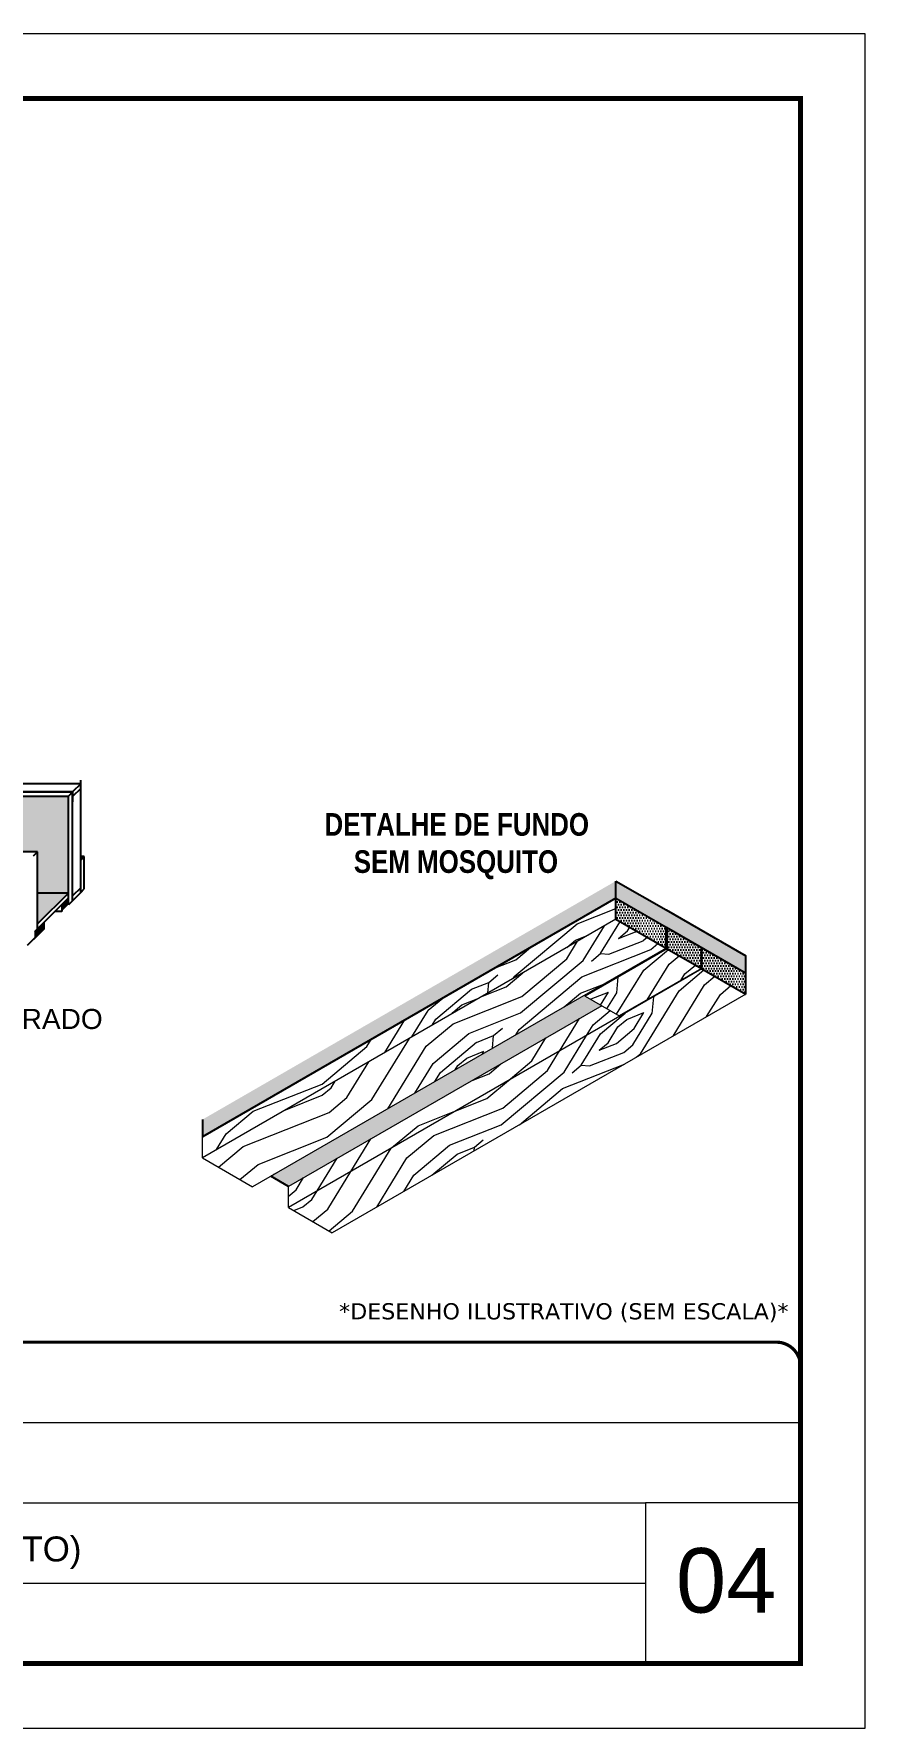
# Model space of a CAD drawing. Extents: x 1959 to 8212, y 239 to 4735.
# Drawn here: x 7684 to 8199, y 3685 to 4735 of the extents above; entities that cross this region are included whole.
import ezdxf
from ezdxf.enums import TextEntityAlignment as Align

# ---------------------------------------------------------------- set-up
doc = ezdxf.new("R2010")
doc.units = 0
doc.linetypes.add('CONTINUO', pattern=[0])
doc.linetypes.add('DASHED', pattern=[0.75, 0.5, -0.25])
for name, color, linetype, lineweight in [('CARIMBO', 255, 'Continuous', 9), ('Demarcação 1', 251, 'Continuous', 9), ('Folhas', 255, 'Continuous', 9), ('fundo', 100, 'Continuous', 9), ('Madeira', 126, 'Continuous', 18), ('SARRAFO DE PRESSAO', 251, 'DASHED', 9)]:
    doc.layers.add(name, color=color, linetype=linetype, lineweight=lineweight)
for name, color, linetype in [('HACHURA MADEIRAS', 1, 'Continuous'), ('material do compensado', 7, 'Continuous'), ('texto', 7, 'Continuous')]:
    doc.layers.add(name, color=color, linetype=linetype)
doc.styles.add('ARIAL', font='arial.ttf')
doc.styles.add('CESAR1', font='arial.ttf', dxfattribs={"oblique": 15})
doc.styles.add('ROMANC', font='techb___.ttf', dxfattribs={"height": 2.5})
doc.styles.add('stylellllll', font='verdana.ttf', dxfattribs={"height": 2})
pattern_1 = [(355, (-41620.4, 1337.66), (111.07494, 93.20294), [5.12645, -97.40264]), (85, (-41576.42, 1369.83), (-93.20294, 111.07494), [10.2529, -92.27619]), (40, (-41597.74, 1361.41), (8.936, 102.13894), [7.24881, -21.74642, 7.24881, -14.497615, 50.751904, -43.50449]), (40, (-41625.96, 1333), (8.936, 102.13894), [7.24983, -14.49967, 7.24983, -115.99871]), (40, (-41589.315, 1340.09), (8.936, 102.13894), [7.24983, -137.7482]), (40, (-41579.55, 1334.086), (8.936, 102.13894), [7.24983, -137.7482]), (40, (-41593.975, 1345.64), (8.936, 102.13894), [7.24983, -137.7482]), (40, (-41598.635, 1351.194), (8.936, 102.13894), [14.49967, -130.49838]), (40, (-41566.4, 1425.564), (8.936, 102.13894), [14.49967, -130.49838]), (40, (-41608.4, 1357.194), (8.936, 102.13894), [28.99933, -115.99871]), (40, (-41613.06, 1362.75), (8.936, 102.13894), [28.99933, -115.99871]), (40, (-41543.99, 1387.58), (8.936, 102.13894), [28.99933, -115.99871]), (40, (-41617.276, 1373.41), (8.936, 102.13894), [21.7497, -123.24834]), (40, (-41636.36, 1390.52), (8.936, 102.13894), [21.7497, -123.24834]), (40, (-41627.04, 1379.41), (8.936, 102.13894), [21.7497, -123.24834]), (40, (-41557.97, 1404.24), (8.936, 102.13894), [36.24951, -108.74853]), (40, (-41567.74, 1410.24), (8.936, 102.13894), [36.24951, -108.74853]), (40, (-41559.76, 1383.815), (8.936, 102.13894), [50.74931, -94.24873]), (21.56505, (-41609.296, 1346.98), (102.138945, -8.936), [11.4631, -217.79893]), (21.56505, (-41586.187, 1375.835), (102.138945, -8.936), [11.4631, -217.79893]), (21.56505, (-41592.19, 1366.07), (102.138945, -8.936), [11.4631, -217.79893]), (21.56505, (-41615.296, 1337.213), (102.138945, -8.936), [22.9262, -206.33583]), (21.56505, (-41590.847, 1381.39), (102.138945, -8.936), [34.3893, -194.87273]), (21.56505, (-41600.614, 1387.39), (102.138945, -8.936), [45.8524, -183.40963]), (21.56505, (-41610.38, 1393.39), (102.138945, -8.936), [45.8524, -183.40963]), (21.56505, (-41623.02, 1425.37), (102.138945, -8.936), [45.8524, -183.40963]), (21.56505, (-41623.915, 1415.16), (102.138945, -8.936), [57.3155, -171.94653]), (21.56505, (-41619.7, 1404.497), (102.138945, -8.936), [57.3155, -171.94653]), (58.43495, (-41587.528, 1360.514), (8.936, 102.138945), [11.4631, -217.79893]), (58.43495, (-41603.74, 1351.64), (8.936, 102.138945), [11.4631, -217.79893]), (58.43495, (-41620.403, 1337.66), (8.936, 102.138945), [22.9262, -206.33583]), (58.43495, (-41588.42, 1350.3), (8.936, 102.138945), [22.9262, -206.33583]), (58.43495, (-41631.064, 1333.447), (8.936, 102.138945), [34.3893, -194.87273]), (58.43495, (-41641.28, 1334.34), (8.936, 102.138945), [45.8524, -183.40963]), (58.43495, (-41548.906, 1331.405), (8.936, 102.138945), [45.8524, -183.40963]), (58.43495, (-41583.76, 1344.747), (8.936, 102.138945), [45.8524, -183.40963]), (58.43495, (-41564.227, 1332.745), (8.936, 102.138945), [57.3155, -171.94653]), (58.43495, (-41573.994, 1338.746), (8.936, 102.138945), [57.3155, -171.94653])]
pattern_2 = [(0, (-30727.8862, -6416.2912), (0.82275303, 1.645506056), [0, -1.645506056])]

# ---------------------------------------------------------------- blocks, each defined once
blk = doc.blocks.new('9999999999')
at = {"color": 30, "linetype": 'CONTINUO'}
for p, q in [((98564.6, 34379.6), (99584, 34379.6)), ((98564.6, 34329.8), (99488, 34329.8)), ((99584, 34329.8), (99488, 34329.8)), ((99488, 34329.8), (99488, 34230.2)), ((98564.6, 34280), (99488, 34280))]:
    blk.add_line(p, q, dxfattribs=at)
at = {"color": 30, "linetype": 'CONTINUO', "const_width": 2}
blk.add_lwpolyline([(99584, 34230.2), (99584, 34414.4, 0.414214), (99569, 34429.4), (98229, 34429.4, 0.414214), (98214, 34414.4), (98214, 34245.2, 0.414214), (98229, 34230.2), (99584, 34230.2)], format="xyb", dxfattribs=at)
at = {"layer": 'Folhas'}
blk.add_lwpolyline([(98139, 34190.2), (99624, 34190.2), (99624, 35240.2), (98139, 35240.2)], close=True, dxfattribs=at)
at = {"layer": 'Folhas', "color": 30, "const_width": 3}
blk.add_lwpolyline([(98214, 34230.2), (99584, 34230.2), (99584, 35200.2), (98214, 35200.2)], close=True, dxfattribs=at)
at = {"color": 7, "linetype": 'Continuous', "ltscale": 5, "style": 'ARIAL'}
blk.add_text('TIPO (7° AO 21° PAVIMENTO)', height=15.483, dxfattribs=at).set_placement((98837.7, 34293.5))

msp = doc.modelspace()

# ---------------------------------------------------------------- hatches: boundary and pattern name
at = {"linetype": 'ByBlock', "ltscale": 2}
msp.add_hatch(color=256, dxfattribs=at).paths.add_polyline_path([(7714.99, 4225.31), (7712.98, 4225.31), (7712.98, 4223.08)])
for points in [[(7705.36, 4195.52), (7705.36, 4199.72), (7701.14, 4195.52), (7701.14, 4191.33)], [(7690.2, 4184.68), (7684.22, 4178.74), (7684.22, 4174.55), (7690.2, 4180.48)]]:
    msp.add_hatch(color=256).paths.add_polyline_path(points)
at = {"layer": 'Demarcação 1'}
for points in [[(7273.65, 4206.35), (7295.58, 4228.29), (7686.15, 4228.29), (7686.15, 4202.66), (7705.36, 4202.66), (7705.36, 4262.82), (7273.65, 4262.82)], [(7686.15, 4202.66), (7686.15, 4183.61), (7705.36, 4202.66)]]:
    msp.add_hatch(color=256, dxfattribs=at).paths.add_polyline_path(points)
at = {"layer": 'fundo'}
h = msp.add_hatch(color=252, dxfattribs=at)
h.dxf.hatch_style = 1
h.paths.add_polyline_path([(7788.26, 4062.33), (7788.26, 4051.67), (8044.41, 4199.56), (8044.41, 4210.21)])
h = msp.add_hatch(color=252, dxfattribs=at)
h.dxf.hatch_style = 1
h.paths.add_polyline_path([(8075.48, 4192.27), (8044.41, 4210.21), (8044.41, 4199.56), (8075.48, 4181.62), (8124.82, 4153.13), (8124.82, 4163.79)])
h = msp.add_hatch(color=252, dxfattribs=at)
h.dxf.hatch_style = 1
h.paths.add_polyline_path([(8035.77, 4132.82), (8025.4, 4138.81), (8025.4, 4139.68), (7830.62, 4027.22), (7841.54, 4020.92)])
at = {"layer": 'HACHURA MADEIRAS'}
h = msp.add_hatch(dxfattribs=at)
h.set_pattern_fill('DOTS', scale=1.036539)
h.set_pattern_definition(pattern_2)
h.paths.add_polyline_path([(8075.48, 4168.59), (8075.48, 4181.62), (8044.41, 4199.56), (8044.41, 4186.54)])
h = msp.add_hatch(dxfattribs=at)
h.set_pattern_fill('DOTS', scale=1.036539)
h.set_pattern_definition(pattern_2)
h.paths.add_polyline_path([(8076.24, 4181.18), (8076.24, 4168.16), (8097.38, 4155.95), (8097.38, 4168.97)])
h = msp.add_hatch(dxfattribs=at)
h.set_pattern_fill('DOTS', scale=1.036539)
h.set_pattern_definition(pattern_2)
h.paths.add_polyline_path([(8097.68, 4168.8), (8097.68, 4155.78), (8124.82, 4140.11), (8124.82, 4153.13)])
at = {"layer": 'Madeira'}
h = msp.add_hatch(dxfattribs=at)
h.set_pattern_fill('PATRON00077', color=256, scale=102.529099, angle=355, pattern_type=2)
h.set_pattern_definition(pattern_1)
h.paths.add_polyline_path([(7788.26, 4051.67), (7788.26, 4038.65), (8044.41, 4186.54), (8044.41, 4199.56)])
h = msp.add_hatch(dxfattribs=at)
h.set_pattern_fill('PATRON00077', color=256, scale=102.529099, angle=355, pattern_type=2)
h.set_pattern_definition([(355, (-10517.89, -67902.91), (111.07494, 93.20294), [5.12645, -97.40264]), (85, (-10473.9, -67870.74), (-93.20294, 111.07494), [10.25291, -92.27619]), (40, (-10495.22, -67879.16), (8.936, 102.138945), [7.248807, -21.74642, 7.248807, -14.497615, 50.751904, -43.504487]), (40, (-10523.44, -67907.57), (8.936, 102.138945), [7.24983, -14.499665, 7.24983, -115.99871]), (40, (-10486.8, -67900.48), (8.936, 102.138945), [7.24983, -137.74821]), (40, (-10477.03, -67906.484), (8.936, 102.138945), [7.24983, -137.74821]), (40, (-10491.46, -67894.93), (8.936, 102.138945), [7.24983, -137.74821]), (40, (-10496.12, -67889.376), (8.936, 102.138945), [14.49967, -130.49838]), (40, (-10463.88, -67815.006), (8.936, 102.138945), [14.49967, -130.49838]), (40, (-10505.884, -67883.375), (8.936, 102.138945), [28.99933, -115.99871]), (40, (-10510.544, -67877.82), (8.936, 102.138945), [28.99933, -115.99871]), (40, (-10441.47, -67852.99), (8.936, 102.138945), [28.99933, -115.99871]), (40, (-10514.76, -67867.16), (8.936, 102.138945), [21.7497, -123.24834]), (40, (-10533.845, -67850.05), (8.936, 102.138945), [21.7497, -123.24834]), (40, (-10524.525, -67861.16), (8.936, 102.138945), [21.7497, -123.24834]), (40, (-10455.454, -67836.33), (8.936, 102.138945), [36.24951, -108.74853]), (40, (-10465.22, -67830.33), (8.936, 102.138945), [36.24951, -108.74853]), (40, (-10457.24, -67856.755), (8.936, 102.138945), [50.74931, -94.24873]), (21.56505, (-10506.78, -67893.59), (102.138945, -8.936), [11.4631, -217.79893]), (21.56505, (-10483.67, -67864.735), (102.138945, -8.936), [11.4631, -217.79893]), (21.56505, (-10489.67, -67874.5), (102.138945, -8.936), [11.4631, -217.79893]), (21.56505, (-10512.78, -67903.356), (102.138945, -8.936), [22.9262, -206.33583]), (21.56505, (-10488.33, -67859.18), (102.138945, -8.936), [34.3893, -194.87273]), (21.56505, (-10498.096, -67853.18), (102.138945, -8.936), [45.8524, -183.40963]), (21.56505, (-10507.864, -67847.18), (102.138945, -8.936), [45.8524, -183.40963]), (21.56505, (-10520.504, -67815.2), (102.138945, -8.936), [45.8524, -183.40963]), (21.56505, (-10521.397, -67825.41), (102.138945, -8.936), [57.31551, -171.94653]), (21.56505, (-10517.184, -67836.072), (102.138945, -8.936), [57.31551, -171.94653]), (58.43495, (-10485.01, -67880.056), (8.936, 102.138945), [11.4631, -217.79893]), (58.43495, (-10501.224, -67888.93), (8.936, 102.138945), [11.4631, -217.79893]), (58.43495, (-10517.885, -67902.91), (8.936, 102.138945), [22.9262, -206.33583]), (58.43495, (-10485.903, -67890.27), (8.936, 102.138945), [22.9262, -206.33583]), (58.43495, (-10528.546, -67907.123), (8.936, 102.138945), [34.3893, -194.87273]), (58.43495, (-10538.76, -67906.23), (8.936, 102.138945), [45.8524, -183.40963]), (58.43495, (-10446.39, -67909.165), (8.936, 102.138945), [45.8524, -183.40963]), (58.43495, (-10481.243, -67895.823), (8.936, 102.138945), [45.8524, -183.40963]), (58.43495, (-10461.71, -67907.824), (8.936, 102.138945), [57.31551, -171.94653]), (58.43495, (-10471.476, -67901.824), (8.936, 102.138945), [57.31551, -171.94653])])
h.paths.add_polyline_path([(7788.26, 4038.65), (7819.34, 4020.71), (8075.48, 4168.59), (8044.41, 4186.54)])
h = msp.add_hatch(dxfattribs=at)
h.set_pattern_fill('PATRON00077', color=256, scale=102.529099, angle=355, pattern_type=2)
h.set_pattern_definition([(355, (-41642.37, 1350.4), (111.07494, 93.20294), [5.12645, -97.40264]), (85, (-41598.38, 1382.57), (-93.20294, 111.07494), [10.2529, -92.27619]), (40, (-41619.706, 1374.15), (8.936, 102.13894), [7.24881, -21.74642, 7.24881, -14.497615, 50.751904, -43.50449]), (40, (-41647.92, 1345.74), (8.936, 102.13894), [7.24983, -14.49967, 7.24983, -115.99871]), (40, (-41611.28, 1352.826), (8.936, 102.13894), [7.24983, -137.7482]), (40, (-41601.51, 1346.825), (8.936, 102.13894), [7.24983, -137.7482]), (40, (-41615.94, 1358.38), (8.936, 102.13894), [7.24983, -137.7482]), (40, (-41620.6, 1363.93), (8.936, 102.13894), [14.49967, -130.49838]), (40, (-41588.36, 1438.3), (8.936, 102.13894), [14.49967, -130.49838]), (40, (-41630.366, 1369.934), (8.936, 102.13894), [28.99933, -115.99871]), (40, (-41635.03, 1375.49), (8.936, 102.13894), [28.99933, -115.99871]), (40, (-41565.955, 1400.32), (8.936, 102.13894), [28.99933, -115.99871]), (40, (-41639.24, 1386.15), (8.936, 102.13894), [21.7497, -123.24834]), (40, (-41658.33, 1403.256), (8.936, 102.13894), [21.7497, -123.24834]), (40, (-41649.01, 1392.15), (8.936, 102.13894), [21.7497, -123.24834]), (40, (-41579.936, 1416.98), (8.936, 102.13894), [36.24951, -108.74853]), (40, (-41589.7, 1422.98), (8.936, 102.13894), [36.24951, -108.74853]), (40, (-41581.72, 1396.554), (8.936, 102.13894), [50.74931, -94.24873]), (21.56505, (-41631.26, 1359.72), (102.138945, -8.936), [11.4631, -217.79893]), (21.56505, (-41608.15, 1388.574), (102.138945, -8.936), [11.4631, -217.79893]), (21.56505, (-41614.15, 1378.807), (102.138945, -8.936), [11.4631, -217.79893]), (21.56505, (-41637.26, 1349.953), (102.138945, -8.936), [22.9262, -206.33583]), (21.56505, (-41612.81, 1394.13), (102.138945, -8.936), [34.3893, -194.87273]), (21.56505, (-41622.58, 1400.13), (102.138945, -8.936), [45.8524, -183.40963]), (21.56505, (-41632.346, 1406.13), (102.138945, -8.936), [45.8524, -183.40963]), (21.56505, (-41644.986, 1438.11), (102.138945, -8.936), [45.8524, -183.40963]), (21.56505, (-41645.88, 1427.897), (102.138945, -8.936), [57.3155, -171.94653]), (21.56505, (-41641.666, 1417.237), (102.138945, -8.936), [57.3155, -171.94653]), (58.43495, (-41609.49, 1373.254), (8.936, 102.138945), [11.4631, -217.79893]), (58.43495, (-41625.706, 1364.38), (8.936, 102.138945), [11.4631, -217.79893]), (58.43495, (-41642.367, 1350.4), (8.936, 102.138945), [22.9262, -206.33583]), (58.43495, (-41610.385, 1363.04), (8.936, 102.138945), [22.9262, -206.33583]), (58.43495, (-41653.03, 1346.186), (8.936, 102.138945), [34.3893, -194.87273]), (58.43495, (-41663.24, 1347.08), (8.936, 102.138945), [45.8524, -183.40963]), (58.43495, (-41570.87, 1344.144), (8.936, 102.138945), [45.8524, -183.40963]), (58.43495, (-41605.725, 1357.486), (8.936, 102.138945), [45.8524, -183.40963]), (58.43495, (-41586.19, 1345.485), (8.936, 102.138945), [57.3155, -171.94653]), (58.43495, (-41595.96, 1351.485), (8.936, 102.138945), [57.3155, -171.94653])])
h.paths.add_polyline_path([(8046.54, 4126.6), (8097.38, 4155.95), (8075.72, 4168.52), (8025.4, 4138.81)])
h = msp.add_hatch(dxfattribs=at)
h.set_pattern_fill('PATRON00077', color=256, scale=102.529099, angle=355, pattern_type=2)
h.set_pattern_definition(pattern_1)
h.paths.add_polyline_path([(7868.69, 3992.23), (8124.82, 4140.11), (8097.68, 4155.78), (7841.63, 4007.95)])
h = msp.add_hatch(dxfattribs=at)
h.set_pattern_fill('PATRON00077', color=256, scale=102.529099, angle=355, pattern_type=2)
h.set_pattern_definition(pattern_1)
h.paths.add_polyline_path([(8046.91, 4126.39), (8035.63, 4132.9), (7841.47, 4020.88), (7841.54, 4007.89)])

# ---------------------------------------------------------------- linework, layer by layer
for p, q in [((7712.98, 4270.44), (7275.04, 4270.44)), ((7276.22, 4265.39), (7707.93, 4265.39)), ((7707.93, 4265.39), (7322.32, 4265.39)), ((7707.93, 4265.39), (7705.36, 4262.82)), ((7712.98, 4270.44), (7707.93, 4265.39)), ((7707.93, 4198.07), (7707.93, 4265.39)), ((7707.93, 4265.39), (7707.93, 4259.23)), ((7712.98, 4205.31), (7712.98, 4272.68)), ((7712.98, 4203.08), (7712.98, 4270.44)), ((7273.65, 4262.82), (7705.36, 4262.82)), ((7705.36, 4195.52), (7705.36, 4262.82)), ((7686.15, 4228.29), (7295.58, 4228.29)), ((7686.15, 4176.47), (7686.15, 4228.29)), ((7705.36, 4202.66), (7686.15, 4183.61)), ((7712.98, 4206), (7707.93, 4200.95)), ((7705.36, 4199.72), (7684.22, 4178.74)), ((7701.14, 4191.33), (7696.91, 4191.33)), ((7701.14, 4195.52), (7701.14, 4191.33)), ((7690.2, 4180.48), (7690.2, 4184.68))]:
    msp.add_line(p, q)
at = {"linetype": 'ByBlock', "ltscale": 2}
for p, q in [((7712.98, 4267.52), (7707.93, 4262.51)), ((7683.64, 4225.72), (7686.15, 4228.29)), ((7712.98, 4223.08), (7714.99, 4225.31)), ((7714.99, 4225.31), (7712.98, 4225.31)), ((7714.99, 4205.31), (7714.99, 4225.31)), ((7712.98, 4203.08), (7705.36, 4195.52)), ((7712.98, 4203.08), (7714.99, 4205.31)), ((7690.2, 4180.48), (7679.82, 4170.18)), ((7686.15, 4176.47), (7683.64, 4173.98))]:
    msp.add_line(p, q, dxfattribs=at)
at = {"color": 0}
msp.add_line((7705.36, 4202.66), (7686.15, 4202.66), dxfattribs=at)
at = {"layer": 'Madeira'}
for p, q in [((8044.41, 4186.54), (7788.26, 4038.65)), ((8075.48, 4168.59), (7819.34, 4020.71)), ((8076.24, 4168.16), (8025.4, 4138.81)), ((8097.68, 4155.78), (7841.54, 4007.89)), ((8097.38, 4155.95), (8046.54, 4126.6)), ((8124.82, 4140.11), (7868.67, 3992.22)), ((8025.4, 4138.81), (8046.84, 4126.43)), ((8035.77, 4132.82), (7841.54, 4020.92)), ((7788.26, 4038.65), (7788.26, 4051.67)), ((7788.26, 4038.65), (7819.34, 4020.71)), ((7841.54, 4007.89), (7841.54, 4020.92)), ((7841.54, 4007.89), (7868.67, 3992.22))]:
    msp.add_line(p, q, dxfattribs=at)
at = {"layer": 'material do compensado'}
for p, q in [((8044.41, 4186.54), (8044.41, 4210.21)), ((8044.41, 4210.21), (8075.48, 4192.27)), ((8044.41, 4199.56), (7788.26, 4051.67)), ((8044.41, 4199.56), (8075.48, 4181.62)), ((8075.48, 4192.27), (8124.82, 4163.79)), ((8044.41, 4186.54), (8075.48, 4168.59)), ((8075.48, 4181.62), (8124.82, 4153.13)), ((8075.48, 4168.59), (8075.48, 4181.62)), ((8076.24, 4168.16), (8076.24, 4181.18)), ((8097.38, 4155.95), (8097.38, 4168.97)), ((8097.68, 4155.78), (8097.68, 4168.8)), ((8076.24, 4168.16), (8097.38, 4155.95)), ((8124.82, 4140.11), (8124.82, 4163.79)), ((8097.68, 4155.78), (8124.82, 4140.11)), ((8025.4, 4138.81), (8025.4, 4139.68)), ((7788.26, 4062.33), (7788.26, 4051.67)), ((7841.54, 4020.92), (7830.62, 4027.22))]:
    msp.add_line(p, q, dxfattribs=at)

# ---------------------------------------------------------------- block references
at = {"layer": 'SARRAFO DE PRESSAO', "color": 6, "linetype": 'ByBlock'}
msp.add_blockref('9999999999', (-91425.21, -30504.99), dxfattribs=at)

# ---------------------------------------------------------------- texts
at = {"style": 'stylellllll'}
msp.add_text('*DESENHO ILUSTRATIVO (SEM ESCALA)*', height=10, dxfattribs=at).set_placement((8151.35, 3938.55), align=Align.RIGHT)
at = {"layer": 'CARIMBO', "style": 'CESAR1'}
msp.add_text('PAINEL LATERAL ESTRUTURADO', height=12.436, dxfattribs=at).set_placement((7445.64, 4124.71), align=Align.MIDDLE_LEFT)
at = {"layer": 'CARIMBO', "style": 'ARIAL'}
msp.add_text('04', height=40, dxfattribs=at).set_placement((8081.63, 3756.79))
at = {"layer": 'texto', "style": 'ROMANC'}
for s, p in [('DETALHE DE FUNDO ', (7948.08, 4245.29)), ('SEM MOSQUITO', (7945.34, 4222.24))]:
    msp.add_text(s, height=14, dxfattribs=at).set_placement(p, align=Align.MIDDLE_CENTER)

doc.saveas('drawing.dxf')
